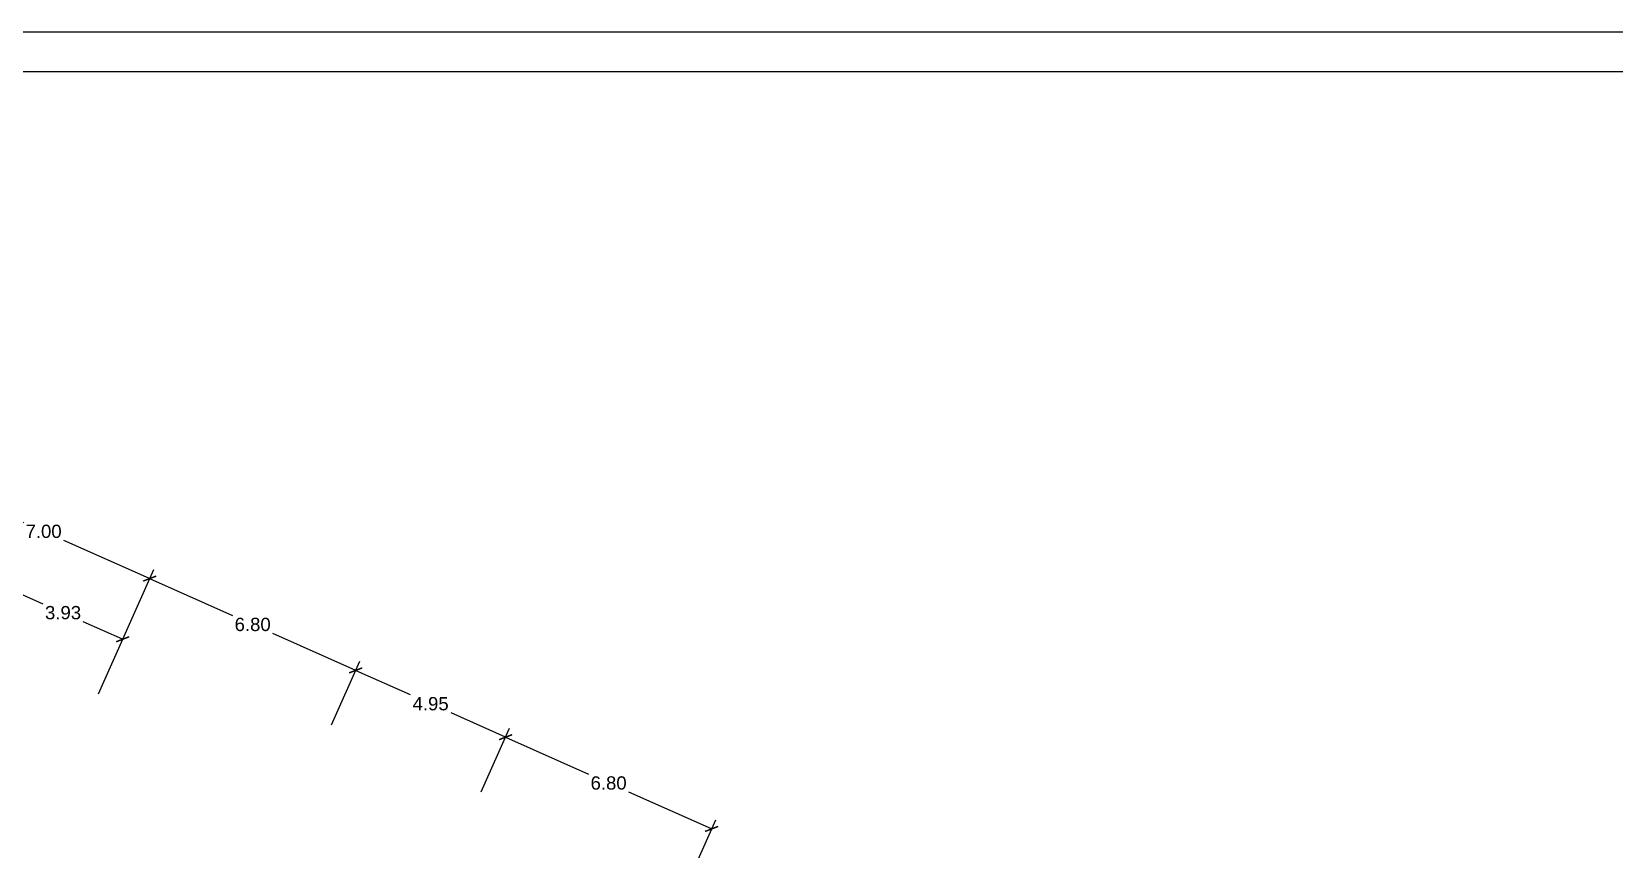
# Model space of a CAD drawing. Header units: millimetres. Extents: x 525387 to 527545, y 2235066 to 2235448.
# Drawn here: x 525603.71 to 525651.44, y 2235309.92 to 2235334.57 of the extents above; entities that cross this region are included whole.
import ezdxf

# ---------------------------------------------------------------- set-up
doc = ezdxf.new("R2010")
doc.units = ezdxf.units.MM
doc.layers.add('auxiliar', color=6, linetype='Continuous')
doc.layers.add('COTAS', color=2, linetype='Continuous')
doc.layers.add('jardin', color=72, linetype='Continuous', lineweight=5)
doc.styles.get("Standard").update_dxf_attribs({"font": 'arial.ttf'})
doc.dimstyles.get("Standard").update_dxf_attribs({"dimtxt": 0.4, "dimasz": 0.3, "dimexe": 0.3, "dimexo": 0.2, "dimgap": 0.09, "dimtad": 0, "dimtih": 1, "dimtoh": 1, "dimzin": 0, "dimdsep": 46, "dimtxsty": 'Standard', "dimblk": 'ARCHTICK', "dimcen": 0.09, "dimclrd": 2, "dimclre": 1, "dimadec": 0, "dimazin": 0, "dimtfac": 1, "dimtofl": 0, "dimtmove": 0, "dimatfit": 3, "dimldrblk": 'ARCHTICK', "dimfxl": 1, "dimtolj": 1, "dimtzin": 0, "dimarcsym": 0})

# ---------------------------------------------------------------- blocks, each defined once
blk = doc.blocks.new('_ArchTick')
at = {"color": 0, "linetype": 'ByBlock', "lineweight": 0, "const_width": 0.15}
blk.add_lwpolyline([(-0.5, -0.5), (0.5, 0.5)], dxfattribs=at)
blk = doc.blocks.new('*D59')
at = {"layer": 'COTAS', "color": 1, "lineweight": -2, "transparency": 16777216}
for p, q in [((525600.146, 2235319.282), (525601, 2235321.201)), ((525606.54, 2235316.435), (525607.395, 2235318.354))]:
    blk.add_line(p, q, dxfattribs=at)
at = {"layer": 'COTAS', "color": 2, "lineweight": -2, "transparency": 16777216}
for p, q in [((525600.878, 2235320.927), (525603.468, 2235319.773)), ((525607.272, 2235318.08), (525604.682, 2235319.233))]:
    blk.add_line(p, q, dxfattribs=at)
at = {"layer": 'Defpoints', "color": 0, "transparency": 16777216}
for p in [(525600.064, 2235319.1), (525607.272, 2235318.08), (525606.459, 2235316.252)]:
    blk.add_point(p, dxfattribs=at)
at = {"layer": 'COTAS', "color": 2, "lineweight": -2, "transparency": 16777216, "xscale": 0.3, "yscale": 0.3, "zscale": 0.3}
for p, rotation in [((525600.878, 2235320.927), 155.9999999954401), ((525607.272, 2235318.08), 335.9999999954401)]:
    blk.add_blockref('_ArchTick', p, dxfattribs=dict(at, rotation=rotation))
at = {"layer": 'COTAS', "color": 0, "transparency": 16777216, "insert": (525604.075, 2235319.503), "char_height": 0.4, "attachment_point": 5}
blk.add_mtext('\\A1;7.00', dxfattribs=at)
blk = doc.blocks.new('*D36')
at = {"layer": 'COTAS', "color": 1, "lineweight": -2, "transparency": 16777216}
for p, q in [((525606.54, 2235316.435), (525607.395, 2235318.354)), ((525612.752, 2235313.669), (525613.607, 2235315.588))]:
    blk.add_line(p, q, dxfattribs=at)
at = {"layer": 'COTAS', "color": 2, "lineweight": -2, "transparency": 16777216}
for p, q in [((525607.272, 2235318.08), (525609.769, 2235316.968)), ((525613.485, 2235315.314), (525610.988, 2235316.425))]:
    blk.add_line(p, q, dxfattribs=at)
at = {"layer": 'Defpoints', "color": 0, "transparency": 16777216}
for p in [(525606.459, 2235316.252), (525613.485, 2235315.314), (525612.671, 2235313.487)]:
    blk.add_point(p, dxfattribs=at)
at = {"layer": 'COTAS', "color": 2, "lineweight": -2, "transparency": 16777216, "xscale": 0.3, "yscale": 0.3, "zscale": 0.3}
for p, rotation in [((525607.272, 2235318.08), 155.9999999974973), ((525613.485, 2235315.314), 335.9999999974973)]:
    blk.add_blockref('_ArchTick', p, dxfattribs=dict(at, rotation=rotation))
at = {"layer": 'COTAS', "color": 0, "transparency": 16777216, "insert": (525610.379, 2235316.697), "char_height": 0.4, "attachment_point": 5}
blk.add_mtext('\\A1;6.80', dxfattribs=at)
blk = doc.blocks.new('*D37')
at = {"layer": 'COTAS', "color": 1, "lineweight": -2, "transparency": 16777216}
for p, q in [((525612.752, 2235313.669), (525613.607, 2235315.588)), ((525617.274, 2235311.656), (525618.128, 2235313.575))]:
    blk.add_line(p, q, dxfattribs=at)
at = {"layer": 'COTAS', "color": 2, "lineweight": -2, "transparency": 16777216}
for p, q in [((525613.485, 2235315.314), (525615.126, 2235314.583)), ((525618.006, 2235313.301), (525616.364, 2235314.032))]:
    blk.add_line(p, q, dxfattribs=at)
at = {"layer": 'Defpoints', "color": 0, "transparency": 16777216}
for p in [(525612.671, 2235313.487), (525618.006, 2235313.301), (525617.193, 2235311.473)]:
    blk.add_point(p, dxfattribs=at)
at = {"layer": 'COTAS', "color": 2, "lineweight": -2, "transparency": 16777216, "xscale": 0.3, "yscale": 0.3, "zscale": 0.3}
for p, rotation in [((525613.485, 2235315.314), 155.9999999952154), ((525618.006, 2235313.301), 335.9999999952154)]:
    blk.add_blockref('_ArchTick', p, dxfattribs=dict(at, rotation=rotation))
at = {"layer": 'COTAS', "color": 0, "transparency": 16777216, "insert": (525615.745, 2235314.307), "char_height": 0.4, "attachment_point": 5}
blk.add_mtext('\\A1;4.95', dxfattribs=at)
blk = doc.blocks.new('*D38')
at = {"layer": 'COTAS', "color": 1, "lineweight": -2, "transparency": 16777216}
for p, q in [((525617.274, 2235311.656), (525618.128, 2235313.575)), ((525623.486, 2235308.89), (525624.34, 2235310.809))]:
    blk.add_line(p, q, dxfattribs=at)
at = {"layer": 'COTAS', "color": 2, "lineweight": -2, "transparency": 16777216}
for p, q in [((525618.006, 2235313.301), (525620.502, 2235312.189)), ((525624.218, 2235310.535), (525621.722, 2235311.646))]:
    blk.add_line(p, q, dxfattribs=at)
at = {"layer": 'Defpoints', "color": 0, "transparency": 16777216}
for p in [(525618.006, 2235313.301), (525617.193, 2235311.473), (525623.405, 2235308.708)]:
    blk.add_point(p, dxfattribs=at)
at = {"layer": 'COTAS', "color": 2, "lineweight": -2, "transparency": 16777216, "xscale": 0.3, "yscale": 0.3, "zscale": 0.3}
for p, rotation in [((525618.006, 2235313.301), 155.9999999986942), ((525624.218, 2235310.535), 335.9999999986941)]:
    blk.add_blockref('_ArchTick', p, dxfattribs=dict(at, rotation=rotation))
at = {"layer": 'COTAS', "color": 0, "transparency": 16777216, "insert": (525621.112, 2235311.918), "char_height": 0.4, "attachment_point": 5}
blk.add_mtext('\\A1;6.80', dxfattribs=at)
blk = doc.blocks.new('*D63')
at = {"layer": 'COTAS', "color": 1, "lineweight": -2, "transparency": 16777216}
for p, q in [((525602.133, 2235316.208), (525602.987, 2235318.127)), ((525605.727, 2235314.608), (525606.581, 2235316.527))]:
    blk.add_line(p, q, dxfattribs=at)
at = {"layer": 'COTAS', "color": 2, "lineweight": -2, "transparency": 16777216}
for p, q in [((525602.865, 2235317.852), (525604.053, 2235317.324)), ((525606.459, 2235316.252), (525605.272, 2235316.781))]:
    blk.add_line(p, q, dxfattribs=at)
at = {"layer": 'Defpoints', "color": 0, "transparency": 16777216}
for p in [(525602.865, 2235317.852), (525602.052, 2235316.025), (525605.646, 2235314.425)]:
    blk.add_point(p, dxfattribs=at)
at = {"layer": 'COTAS', "color": 2, "lineweight": -2, "transparency": 16777216, "xscale": 0.3, "yscale": 0.3, "zscale": 0.3}
for p, rotation in [((525602.865, 2235317.852), 155.9999999998806), ((525606.459, 2235316.252), 335.9999999998806)]:
    blk.add_blockref('_ArchTick', p, dxfattribs=dict(at, rotation=rotation))
at = {"layer": 'COTAS', "color": 0, "transparency": 16777216, "insert": (525604.662, 2235317.052), "char_height": 0.4, "attachment_point": 5}
blk.add_mtext('\\A1;3.93', dxfattribs=at)

msp = doc.modelspace()

# ---------------------------------------------------------------- hatches: boundary and pattern name
at = {"layer": 'jardin'}
h = msp.add_hatch(dxfattribs=at)
h.set_pattern_fill('GRASS', color=72, scale=0.025)
h.set_pattern_definition([(90, (194.1935, -22.17156), (-0.449012806, 0.449012806), [0.1190625, -0.778963112]), (45, (194.1935, -22.17156), (-0.44901280605, 0.44901280605), [0.1190625, -0.5159375]), (135, (194.1935, -22.17156), (-0.44901280605, -0.44901280605), [0.1190625, -0.5159375])])
edge = h.paths.add_edge_path()
edge.add_line((525532.969, 2235265.019), (525533.343, 2235265.947))
edge.add_line((525533.343, 2235265.947), (525531.906, 2235266.527))
edge.add_line((525531.906, 2235266.527), (525534.154, 2235272.09))
edge.add_line((525534.154, 2235272.09), (525536.194, 2235271.266))
edge.add_line((525536.194, 2235271.266), (525536.563, 2235272.18))
edge.add_line((525536.563, 2235272.18), (525545.166, 2235268.822))
edge.add_line((525545.166, 2235268.822), (525547.35, 2235274.823))
edge.add_line((525547.35, 2235274.823), (525544.731, 2235273.015))
edge.add_line((525544.731, 2235273.015), (525543.278, 2235272.639))
edge.add_line((525543.278, 2235272.639), (525541.149, 2235273.09))
edge.add_line((525541.149, 2235273.09), (525539.94, 2235273.743))
edge.add_line((525539.94, 2235273.743), (525538.211, 2235276))
edge.add_line((525538.211, 2235276), (525537.374, 2235277.556))
edge.add_line((525537.374, 2235277.556), (525537.829, 2235279.042))
edge.add_line((525537.829, 2235279.042), (525538.562, 2235280.955))
edge.add_line((525538.562, 2235280.955), (525539.683, 2235281.758))
edge.add_line((525539.683, 2235281.758), (525542.158, 2235281.528))
edge.add_line((525542.158, 2235281.528), (525543.063, 2235281.398))
edge.add_line((525543.063, 2235281.398), (525544.238, 2235281.545))
edge.add_line((525544.238, 2235281.545), (525545.239, 2235280.938))
edge.add_line((525545.239, 2235280.938), (525545.4, 2235280.59))
edge.add_line((525545.4, 2235280.59), (525546.351, 2235280.368))
edge.add_line((525546.351, 2235280.368), (525547.6, 2235279.717))
edge.add_line((525547.6, 2235279.717), (525548.504, 2235277.996))
edge.add_line((525548.504, 2235277.996), (525549.449, 2235280.594))
edge.add_line((525549.449, 2235280.594), (525547.034, 2235282.224))
edge.add_arc((525553.401, 2235290.11), 10.135, 170.2845, 231.0837, ccw=False)
edge.add_line((525543.411, 2235291.82), (525550.021, 2235308.246))
edge.add_arc((525555.83, 2235305.756), 6.32, 80.3819, 156.8009, ccw=False)
edge.add_line((525556.886, 2235311.987), (525568.066, 2235310.309))
edge.add_line((525568.066, 2235310.309), (525571.101, 2235308.446))
edge.add_line((525571.101, 2235308.446), (525574.61, 2235309.283))
edge.add_line((525574.61, 2235309.283), (525591.977, 2235306.28))
edge.add_line((525591.977, 2235306.28), (525597.576, 2235303.844))
edge.add_line((525597.576, 2235303.844), (525606.918, 2235297.037))
edge.add_line((525606.918, 2235297.037), (525607.48, 2235296.513))
edge.add_line((525607.48, 2235296.513), (525607.731, 2235296.885))
edge.add_line((525607.731, 2235296.885), (525605.017, 2235299.331))
edge.add_line((525605.017, 2235299.331), (525606.157, 2235308.316))
edge.add_line((525606.157, 2235308.316), (525587.956, 2235310.626))
edge.add_line((525587.956, 2235310.626), (525576.383, 2235312.095))
edge.add_line((525576.383, 2235312.095), (525549.933, 2235316.064))
edge.add_line((525549.933, 2235316.064), (525525.945, 2235256.453))
edge.add_line((525525.945, 2235256.453), (525533.227, 2235254.979))
edge.add_arc((525533.827, 2235265.507), 10.545, 266.7354, 327.7677)
edge.add_arc((525538.862, 2235264.345), 5.917, 311.0411, 382.0561)
edge.add_line((525544.346, 2235266.567), (525544.756, 2235267.694))
edge.add_line((525544.756, 2235267.694), (525540.306, 2235269.431))
edge.add_line((525540.306, 2235269.431), (525538.118, 2235264.017))
edge.add_line((525538.118, 2235264.017), (525535.221, 2235265.188))
edge.add_line((525535.221, 2235265.188), (525534.846, 2235264.261))
edge.add_line((525534.846, 2235264.261), (525534.113, 2235263.949))
edge.add_arc((525532.247, 2235263.1), 2.05, -100.0348, 24.4824, ccw=False)
edge.add_line((525531.89, 2235261.081), (525531.489, 2235260.088))
edge.add_arc((525530.634, 2235259.108), 1.3, -272.9179, 48.9179, ccw=False)
edge.add_line((525530.701, 2235260.406), (525531.102, 2235261.4))
edge.add_arc((525532.247, 2235263.1), 2.05, 69.3976, 236.0348, ccw=False)
h.paths.add_polyline_path([(525537.138, 2235274.937), (525536.482, 2235273.314), (525534.906, 2235273.951), (525535.561, 2235275.574)], flags=16)

# ---------------------------------------------------------------- linework, layer by layer
at = {"layer": 'auxiliar', "color": 1, "linetype": 'Continuous'}
for points in [[(525509.79, 2235334.567), (525689.79, 2235334.567), (525689.79, 2235214.567), (525509.79, 2235214.567)], [(525510.99, 2235333.367), (525688.59, 2235333.367), (525688.59, 2235215.767), (525510.99, 2235215.767)]]:
    msp.add_lwpolyline(points, close=True, dxfattribs=at)

# ---------------------------------------------------------------- dimensions: what is measured, and where the dimension line sits
at = {"layer": 'COTAS'}
for p1, p2, distance, picture, middle in [((525600.064, 2235319.1), (525606.459, 2235316.252), 2, '*D59', (525604.075, 2235319.503)), ((525605.646, 2235314.425), (525602.052, 2235316.025), -2, '*D63', (525604.662, 2235317.052)), ((525606.459, 2235316.252), (525612.671, 2235313.487), 2, '*D36', (525610.379, 2235316.697)), ((525612.671, 2235313.487), (525617.193, 2235311.473), 2, '*D37', (525615.745, 2235314.307)), ((525623.405, 2235308.708), (525617.193, 2235311.473), -2, '*D38', (525621.112, 2235311.918))]:
    dim = msp.add_aligned_dim(p1=p1, p2=p2, distance=distance, dimstyle='Standard', dxfattribs=at)
    dim.commit()
    dim.dimension.update_dxf_attribs({"geometry": picture, "text_midpoint": middle})

doc.saveas('drawing.dxf')
